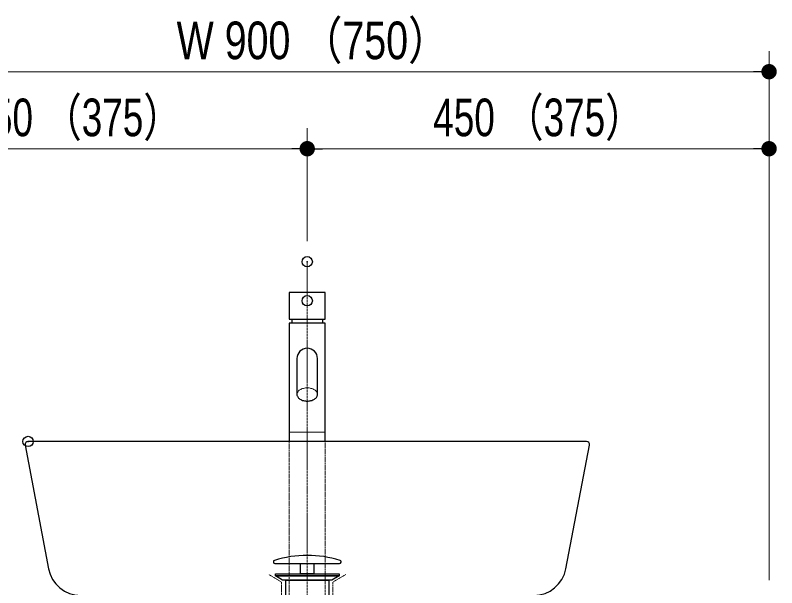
# Model space of a CAD drawing. Units: millimetres, scale not verified. Extents: x -6062 to 6062, y -3045 to 3045.
# Drawn here: x -2352 to -1610, y -1368 to -810 of the extents above; entities that cross this region are included whole.
import ezdxf
from ezdxf.enums import TextEntityAlignment as Align

# ---------------------------------------------------------------- set-up
doc = ezdxf.new("R2010")
doc.units = ezdxf.units.MM
doc.header["$LTSCALE"] = 20
doc.header["$PDMODE"] = 32
doc.header["$PDSIZE"] = 10
doc.linetypes.add('USER1', pattern=[1.11, 0.71, -0.4])
doc.linetypes.add('USER2', pattern=[2.91, 1.76, -0.4, 0.35, -0.4])
for name, color, linetype, lineweight in [('0-2_0', 7, 'Continuous', 25), ('0-4_2寸法-1', 7, 'Continuous', 15), ('0-5_5ボウル・キャビネット', 7, 'Continuous', 15), ('0-7_4給排水', 7, 'Continuous', 30)]:
    doc.layers.add(name, color=color, linetype=linetype, lineweight=lineweight)
doc.layers.add('0-3_Defpoints', color=7, linetype='Continuous')
doc.styles.add('ＭＳ Ｐゴシック', font='')
doc.styles.get('ＭＳ Ｐゴシック').set_extended_font_data('MS PGothic')

# ---------------------------------------------------------------- blocks, each defined once
blk = doc.blocks.new('_Dot')
at = {"layer": '0-2_0'}
blk.add_line((-10, 0), (-20, 0), dxfattribs=at)
for points in [[(0, 0), (-1.87, 9.82), (-0.63, 9.98)], [(0, 0), (-0.63, 9.98), (0.63, 9.98)], [(0, 0), (0.63, 9.98), (1.87, 9.82)], [(0, 0), (-10, 0), (-9.92, 1.25)], [(0, 0), (-9.92, -1.25), (-10, 0)], [(0, 0), (-9.92, 1.25), (-9.69, 2.49)], [(0, 0), (-9.69, -2.49), (-9.92, -1.25)], [(0, 0), (-9.69, 2.49), (-9.3, 3.68)], [(0, 0), (-9.3, -3.68), (-9.69, -2.49)], [(0, 0), (-9.3, 3.68), (-8.76, 4.82)], [(0, 0), (-8.76, -4.82), (-9.3, -3.68)], [(0, 0), (-8.76, 4.82), (-8.09, 5.88)], [(0, 0), (-8.09, -5.88), (-8.76, -4.82)], [(0, 0), (-8.09, 5.88), (-7.29, 6.85)], [(0, 0), (-7.29, -6.85), (-8.09, -5.88)], [(0, 0), (-7.29, 6.85), (-6.37, 7.71)], [(0, 0), (-6.37, -7.71), (-7.29, -6.85)], [(0, 0), (-6.37, 7.71), (-5.36, 8.44)], [(0, 0), (-5.36, -8.44), (-6.37, -7.71)], [(0, 0), (-5.36, 8.44), (-4.26, 9.05)], [(0, 0), (-4.26, -9.05), (-5.36, -8.44)], [(0, 0), (-4.26, 9.05), (-3.09, 9.51)], [(0, 0), (-3.09, -9.51), (-4.26, -9.05)], [(0, 0), (-3.09, 9.51), (-1.87, 9.82)], [(0, 0), (-1.87, -9.82), (-3.09, -9.51)], [(0, 0), (-0.63, -9.98), (-1.87, -9.82)], [(0, 0), (0.63, -9.98), (-0.63, -9.98)], [(0, 0), (1.87, 9.82), (3.09, 9.51)], [(0, 0), (3.09, 9.51), (4.26, 9.05)], [(0, 0), (4.26, 9.05), (5.36, 8.44)], [(0, 0), (5.36, 8.44), (6.37, 7.71)], [(0, 0), (6.37, 7.71), (7.29, 6.85)], [(0, 0), (7.29, 6.85), (8.09, 5.88)], [(0, 0), (8.09, 5.88), (8.76, 4.82)], [(0, 0), (8.76, 4.82), (9.3, 3.68)], [(0, 0), (9.3, 3.68), (9.69, 2.49)], [(0, 0), (9.69, 2.49), (9.92, 1.25)], [(0, 0), (9.92, 1.25), (10, 0)], [(0, 0), (1.87, -9.82), (0.63, -9.98)], [(0, 0), (3.09, -9.51), (1.87, -9.82)], [(0, 0), (4.26, -9.05), (3.09, -9.51)], [(0, 0), (5.36, -8.44), (4.26, -9.05)], [(0, 0), (6.37, -7.71), (5.36, -8.44)], [(0, 0), (7.29, -6.85), (6.37, -7.71)], [(0, 0), (8.09, -5.88), (7.29, -6.85)], [(0, 0), (8.76, -4.82), (8.09, -5.88)], [(0, 0), (9.3, -3.68), (8.76, -4.82)], [(0, 0), (9.69, -2.49), (9.3, -3.68)], [(0, 0), (9.92, -1.25), (9.69, -2.49)], [(0, 0), (10, 0), (9.92, -1.25)]]:
    blk.add_solid(points, dxfattribs=at)
blk = doc.blocks.new('グループ-58')
at = {"layer": '0-5_5ボウル・キャビネット', "lineweight": 30}
for p, q in [((-11099, -24571.2), (-10642.5, -26979.2)), ((-160, -24500), (-11040, -24500)), ((-557.5, -26979.2), (-101, -24571.2))]:
    blk.add_line(p, q, dxfattribs=at)
at = {"layer": '0-5_5ボウル・キャビネット'}
blk.add_line((-10000, -27500), (-1200, -27500), dxfattribs=at)
at = {"layer": '0-5_5ボウル・キャビネット', "lineweight": 30}
blk.add_lwpolyline([(-10013.7, -27500), (-10000, -27500), (-10000, -27600), (-1200, -27600), (-1200, -27500), (-1186.3, -27500)], dxfattribs=at)
for centre, radius, start, end in [((-11040, -24560), 60, 90, 190.73335), ((-160, -24560), 60, 349.26665, 90), ((-10013.7, -26860), 640, 190.73335, 270), ((-1186.3, -26860), 640, 270, 349.26665)]:
    blk.add_arc(centre, radius, start, end, dxfattribs=at)
blk = doc.blocks.new('グループ-59')
at = {"layer": '0-5_5ボウル・キャビネット', "linetype": 'USER1'}
blk.add_lwpolyline([(-4850, -27091.1), (-5100, -27240), (-5100, -27600), (-6100, -27600), (-6100, -27240), (-6350, -27091.1)], dxfattribs=at)
at = {"layer": '0-5_5ボウル・キャビネット'}
blk.add_blockref('グループ-58', (0, 0), dxfattribs=at)
blk = doc.blocks.new('グループ-64')
at = {"layer": '0-7_4給排水', "linetype": 'USER2', "lineweight": 15}
blk.add_line((-5600, -42400), (-5600, -21000), dxfattribs=at)
at = {"layer": '0-7_4給排水'}
for p, q in [((-6260, -26845.2), (-6260, -26850)), ((-4940, -26850), (-4940, -26845.2)), ((-6230, -26880), (-4970, -26880))]:
    blk.add_line(p, q, dxfattribs=at)
for points in [[(-5730, -26880), (-5470, -26880), (-5470, -27080), (-5730, -27080)], [(-6220, -27080), (-4980, -27080), (-4980, -27120), (-6220, -27120)], [(-6081.3, -27200), (-6220, -27120), (-4980, -27120), (-5120.2, -27200)], [(-6020, -27200), (-5180, -27200), (-5180, -27520), (-6020, -27520)]]:
    blk.add_lwpolyline(points, close=True, dxfattribs=at)
for centre, radius, start, end in [((-6230, -26845.2), 30, 107.1832, 180), ((-6230, -26850), 30, 180, 270), ((-5600, -28882.5), 2162.5, 72.8168, 107.1832), ((-4970, -26850), 30, 270, 0), ((-4970, -26845.2), 30, 0, 72.8168)]:
    blk.add_arc(centre, radius, start, end, dxfattribs=at)
blk = doc.blocks.new('グループ-66')
at = {"layer": '0-7_4給排水'}
for p, q in [((-5900, -22120), (-5900, -22200)), ((-5300, -22120), (-5300, -22200))]:
    blk.add_line(p, q, dxfattribs=at)
at = {"layer": '0-7_4給排水', "lineweight": 15}
blk.add_line((-5250, -24320), (-5950, -24320), dxfattribs=at)
at = {"layer": '0-7_4給排水'}
blk.add_lwpolyline([(-5950, -21600), (-5950, -22120), (-5250, -22120), (-5250, -21600)], close=True, dxfattribs=at)
for points in [[(-5250, -24500), (-5250, -22200), (-5950, -22200), (-5950, -24500)], [(-5800, -22885.7), (-5800, -23585.7), (-5799.2, -23597.3), (-5796.7, -23609.1), (-5792.3, -23621.1), (-5786, -23633), (-5777.7, -23644.8), (-5767.4, -23656.1), (-5755.3, -23666.8), (-5741.4, -23676.6), (-5726.1, -23685.5), (-5709.4, -23693.3)], [(-5709.4, -23693.3), (-5691.9, -23699.9), (-5673.6, -23705.3), (-5655, -23709.3), (-5636.4, -23712.1), (-5618, -23713.8), (-5600, -23714.3), (-5582, -23713.8), (-5563.6, -23712.1), (-5545, -23709.3), (-5526.4, -23705.3), (-5508.1, -23699.9), (-5490.6, -23693.3), (-5473.9, -23685.5), (-5458.6, -23676.6), (-5444.7, -23666.8), (-5432.6, -23656.1), (-5422.3, -23644.8), (-5414, -23633), (-5407.7, -23621.1), (-5403.3, -23609.1), (-5400.8, -23597.3), (-5400, -23585.7), (-5400, -22885.7)]]:
    blk.add_lwpolyline(points, dxfattribs=at)
at = {"layer": '0-7_4給排水', "lineweight": 15}
blk.add_lwpolyline([(-5400, -23585.7), (-5400.8, -23574.2), (-5403.3, -23562.3), (-5407.7, -23550.3), (-5414, -23538.4), (-5422.3, -23526.7), (-5432.6, -23515.4), (-5444.7, -23504.7), (-5458.6, -23494.8), (-5473.9, -23485.9), (-5490.6, -23478.1), (-5508.1, -23471.5), (-5526.4, -23466.2), (-5545, -23462.1), (-5563.6, -23459.3), (-5582, -23457.7), (-5600, -23457.2), (-5618, -23457.7), (-5636.4, -23459.3), (-5655, -23462.1), (-5673.6, -23466.2), (-5691.9, -23471.5), (-5709.4, -23478.1), (-5726.1, -23485.9), (-5741.4, -23494.8), (-5755.3, -23504.7), (-5767.4, -23515.4), (-5777.7, -23526.7), (-5786, -23538.4), (-5792.3, -23550.3), (-5796.7, -23562.3), (-5799.2, -23574.2), (-5800, -23585.7)], dxfattribs=at)
at = {"layer": '0-7_4給排水', "linetype": 'USER1', "lineweight": 15}
blk.add_lwpolyline([(-5950, -24500), (-5950, -27520), (-5250, -27520), (-5250, -24500)], dxfattribs=at)
at = {"layer": '0-7_4給排水'}
blk.add_circle((-5600, -21760), 100, dxfattribs=at)
for start, end in [(90, 180), (0, 90)]:
    blk.add_arc((-5600, -22885.7), 200, start, end, dxfattribs=at)

msp = doc.modelspace()

# ---------------------------------------------------------------- linework, layer by layer
at = {"layer": '0-3_Defpoints'}
for p in [(-2067.5, -940), (-1617.5, -940), (-2067.5, -1050), (-2339.5, -1225)]:
    msp.add_point(p, dxfattribs=at)
at = {"layer": '0-4_2寸法-1'}
for p, q in [((-1617.5, -920), (-1617.5, -845)), ((-1632.51, -865), (-2502.49, -865)), ((-2067.5, -1030), (-2067.5, -920)), ((-2067.5, -1030), (-2067.5, -920)), ((-1617.5, -1360), (-1617.5, -920)), ((-2502.49, -940), (-2082.51, -940)), ((-1632.51, -940), (-2052.49, -940))]:
    msp.add_line(p, q, dxfattribs=at)

# ---------------------------------------------------------------- block references
at = {"layer": '0-4_2寸法-1', "xscale": 0.7503418, "yscale": 0.7503418}
for p in [(-1617.5, -865), (-2067.5, -940), (-1617.5, -940)]:
    msp.add_blockref('_Dot', p, dxfattribs=at)
at = {"layer": '0-4_2寸法-1', "xscale": 0.7503418, "yscale": 0.7503418, "rotation": 180}
msp.add_blockref('_Dot', (-2067.5, -940), dxfattribs=at)
at = {"layer": '0-5_5ボウル・キャビネット', "xscale": 0.05, "yscale": 0.05}
msp.add_blockref('グループ-59', (-1787.5, 0), dxfattribs=at)
at = {"layer": '0-7_4給排水', "xscale": 0.05, "yscale": 0.05}
for name in ['グループ-64', 'グループ-66']:
    msp.add_blockref(name, (-1787.5, 0), dxfattribs=at)

# ---------------------------------------------------------------- texts
at = {"layer": '0-4_2寸法-1', "style": 'ＭＳ Ｐゴシック'}
for s, width, p in [('W 900 （750）', 0.8, (-2194.77, -863.81)), ('450 （375）', 0.75, (-2394.71, -938.81)), ('450 （375）', 0.75, (-1944.71, -938.81))]:
    msp.add_text(s, height=36.66, dxfattribs=dict(at, width=width)).set_placement(p, align=Align.BOTTOM_LEFT)

doc.saveas('drawing.dxf')
